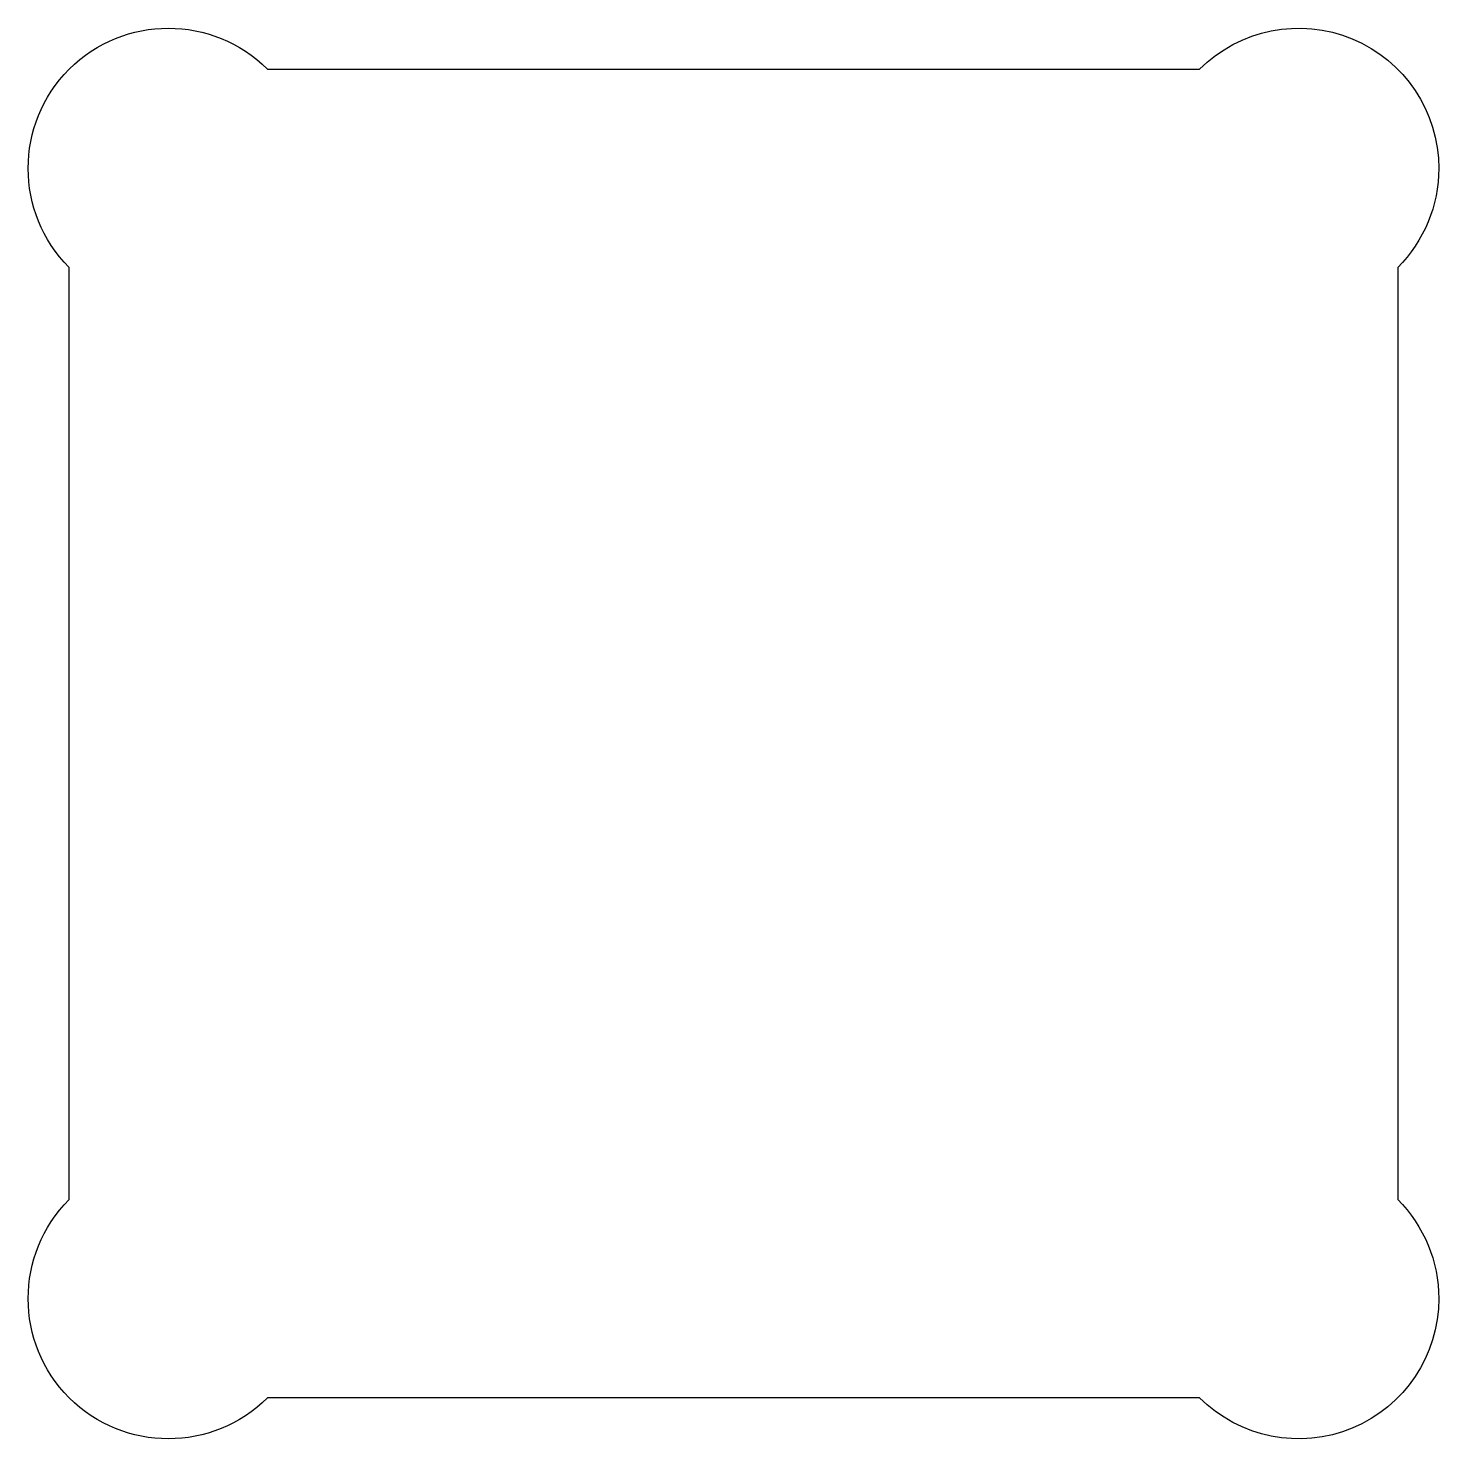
# Model space of a CAD drawing. Extents: x -16 to 16, y -16 to 16.
import ezdxf

# ---------------------------------------------------------------- set-up
doc = ezdxf.new("R2010")
doc.units = 0
doc.layers.get('0').update_dxf_attribs({"linetype": 'continuous'})

msp = doc.modelspace()

# ---------------------------------------------------------------- linework, layer by layer
at = {"color": 0}
msp.add_lwpolyline([(-15.05, -10.56), (-15.05, 10.56, -1), (-10.56, 15.05), (10.56, 15.05, -0.668179), (15.98, 12.805, -0.198912), (15.05, 10.56), (15.05, -10.56, -0.198912), (15.98, -12.805, -0.668179), (10.56, -15.05), (-10.56, -15.05, -1)], format="xyb", close=True, dxfattribs=at)

doc.saveas('drawing.dxf')
